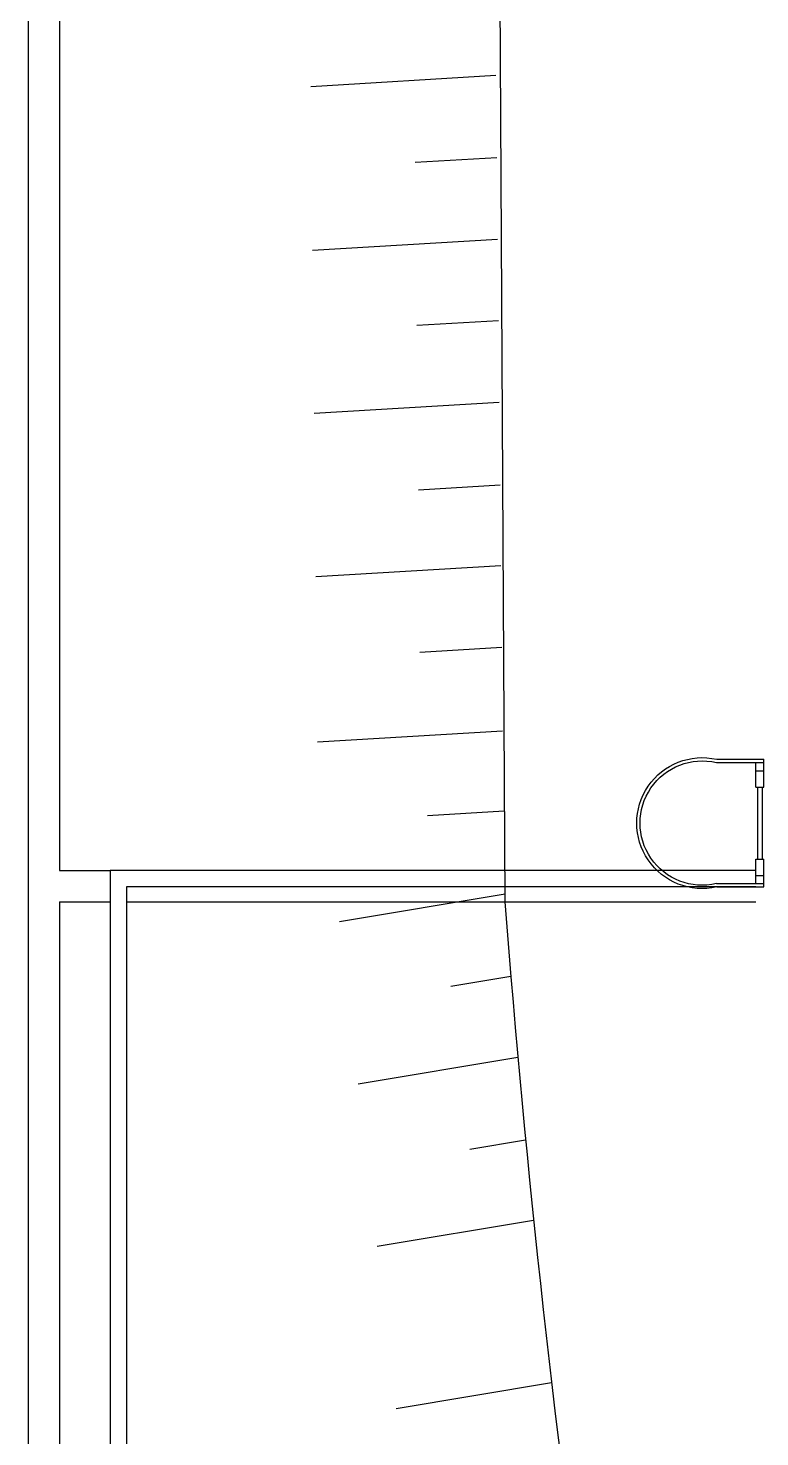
# Model space of a CAD drawing. Header units: millimetres. Extents: x 2801 to 3319, y 1187 to 1422.
# Drawn here: x 3121.45 to 3125.92, y 1264.99 to 1273.6 of the extents above; entities that cross this region are included whole.
import ezdxf

# ---------------------------------------------------------------- set-up
doc = ezdxf.new("R2010")
doc.units = ezdxf.units.MM
for name, color, linetype in [('ar-alambrado', 2, 'Continuous'), ('ar-mureta-V', 2, 'Continuous'), ('AR-TALUDE', 1, 'Continuous'), ('EQUIPAMENTO', 2, 'Continuous')]:
    doc.layers.add(name, color=color, linetype=linetype)

# ---------------------------------------------------------------- blocks, each defined once
blk = doc.blocks.new('escada tipo marinheiro')
at = {"layer": 'EQUIPAMENTO'}
for p, q in [((-0.3382, 0.0101), (-0.05, 0.0101)), ((-0.05, 0.0101), (-0.05, -0.16)), ((-0.3405, -0.01), (-0.05, -0.01)), ((-0.1, -0.01), (-0.1, -0.16)), ((-0.1, -0.06), (-0.05, -0.06)), ((-0.1, -0.16), (-0.05, -0.16)), ((-0.09, -0.6), (-0.09, -0.16)), ((-0.06, -0.6), (-0.06, -0.16)), ((-0.1, -0.6), (-0.05, -0.6)), ((-0.1, -0.6), (-0.1, -0.75)), ((-0.05, -0.6), (-0.05, -0.77)), ((-0.3405, -0.75), (-0.05, -0.75)), ((-0.3382, -0.77), (-0.05, -0.77)), ((-0.1, -0.7), (-0.05, -0.7))]:
    blk.add_line(p, q, dxfattribs=at)
for radius, start, end in [(0.4, 77.17773, 282.82227), (0.38, 76.84274, 283.15726)]:
    blk.add_arc((-0.427, -0.38), radius, start, end, dxfattribs=at)

msp = doc.modelspace()

# ---------------------------------------------------------------- linework, layer by layer
at = {"layer": 'ar-alambrado'}
for p, q in [((3121.9542, 1268.4498), (3121.9542, 1213.1891)), ((3125.8999, 1268.4498), (3121.9542, 1268.4498)), ((3122.0542, 1268.3498), (3122.0542, 1213.0891)), ((3125.8999, 1268.3498), (3122.0542, 1268.3498))]:
    msp.add_line(p, q, dxfattribs=at)
at = {"layer": 'ar-mureta-V'}
for p, q in [((3121.4542, 1283.4413), (3121.4542, 1263.8755)), ((3121.6456, 1283.4413), (3121.6456, 1268.4498)), ((3121.6456, 1268.4498), (3121.9542, 1268.4498)), ((3121.6456, 1268.2584), (3121.6456, 1264.0755)), ((3121.6456, 1268.2584), (3121.9542, 1268.2584)), ((3122.0542, 1268.2584), (3125.8999, 1268.2584))]:
    msp.add_line(p, q, dxfattribs=at)
at = {"layer": 'AR-TALUDE'}
for p, q in [((3124.3684, 1268.2584), (3124.3169, 1277.7268)), ((3123.1822, 1273.2429), (3124.312, 1273.3109)), ((3123.1822, 1273.2429), (3124.312, 1273.3109)), ((3123.1822, 1273.2429), (3124.312, 1273.3109)), ((3123.818, 1272.779), (3124.3171, 1272.809)), ((3123.1924, 1272.2417), (3124.3222, 1272.3097)), ((3123.8281, 1271.7828), (3124.3272, 1271.8128)), ((3123.2025, 1271.2455), (3124.3323, 1271.3135)), ((3123.8384, 1270.7766), (3124.3375, 1270.8066)), ((3123.2127, 1270.2468), (3124.3425, 1270.3148)), ((3123.8484, 1269.7854), (3124.3475, 1269.8154)), ((3123.8484, 1269.7854), (3124.3475, 1269.8154)), ((3123.8484, 1269.7854), (3124.3475, 1269.8154)), ((3123.223, 1269.2369), (3124.3527, 1269.3048)), ((3123.223, 1269.2369), (3124.3527, 1269.3048)), ((3123.223, 1269.2369), (3124.3527, 1269.3048)), ((3123.8947, 1268.7871), (3124.3623, 1268.8152)), ((3123.8947, 1268.7871), (3124.3623, 1268.8152)), ((3123.3563, 1268.1377), (3124.3679, 1268.3068)), ((3124.0375, 1267.7422), (3124.4041, 1267.8034)), ((3123.4715, 1267.1456), (3124.4468, 1267.3086)), ((3123.4715, 1267.1456), (3124.4468, 1267.3086)), ((3123.4715, 1267.1456), (3124.4468, 1267.3086)), ((3124.153, 1266.7476), (3124.4937, 1266.8045)), ((3123.5867, 1266.1536), (3124.5428, 1266.3133)), ((3123.5867, 1266.1536), (3124.5428, 1266.3133)), ((3123.5867, 1266.1536), (3124.5428, 1266.3133)), ((3123.702, 1265.1615), (3124.6524, 1265.3203)), ((3123.702, 1265.1615), (3124.6524, 1265.3203)), ((3123.702, 1265.1615), (3124.6524, 1265.3203))]:
    msp.add_line(p, q, dxfattribs=at)
msp.add_open_spline([(3124.3675, 1268.2584), (3124.8707, 1261.7606), (3127.5572, 1246.7648), (3144.9417, 1233.6191), (3156.1673, 1236.3321), (3164.4484, 1242.0317), (3171.6254, 1254.5339), (3176.6316, 1265.464), (3181.1956, 1274.1782), (3183.2408, 1280.0816)], degree=3, knots=[0.874603, 0.874603, 0.874603, 0.874603, 13.033613, 24.300817, 33.994288, 45.623477, 57.311406, 66.544355, 85.146679, 85.146679, 85.146679, 85.146679], dxfattribs=at)

# ---------------------------------------------------------------- block references
at = {"layer": 'EQUIPAMENTO', "xscale": -1, "rotation": 180}
msp.add_blockref('escada tipo marinheiro', (3125.9999, 1268.3599), dxfattribs=at)

doc.saveas('drawing.dxf')
